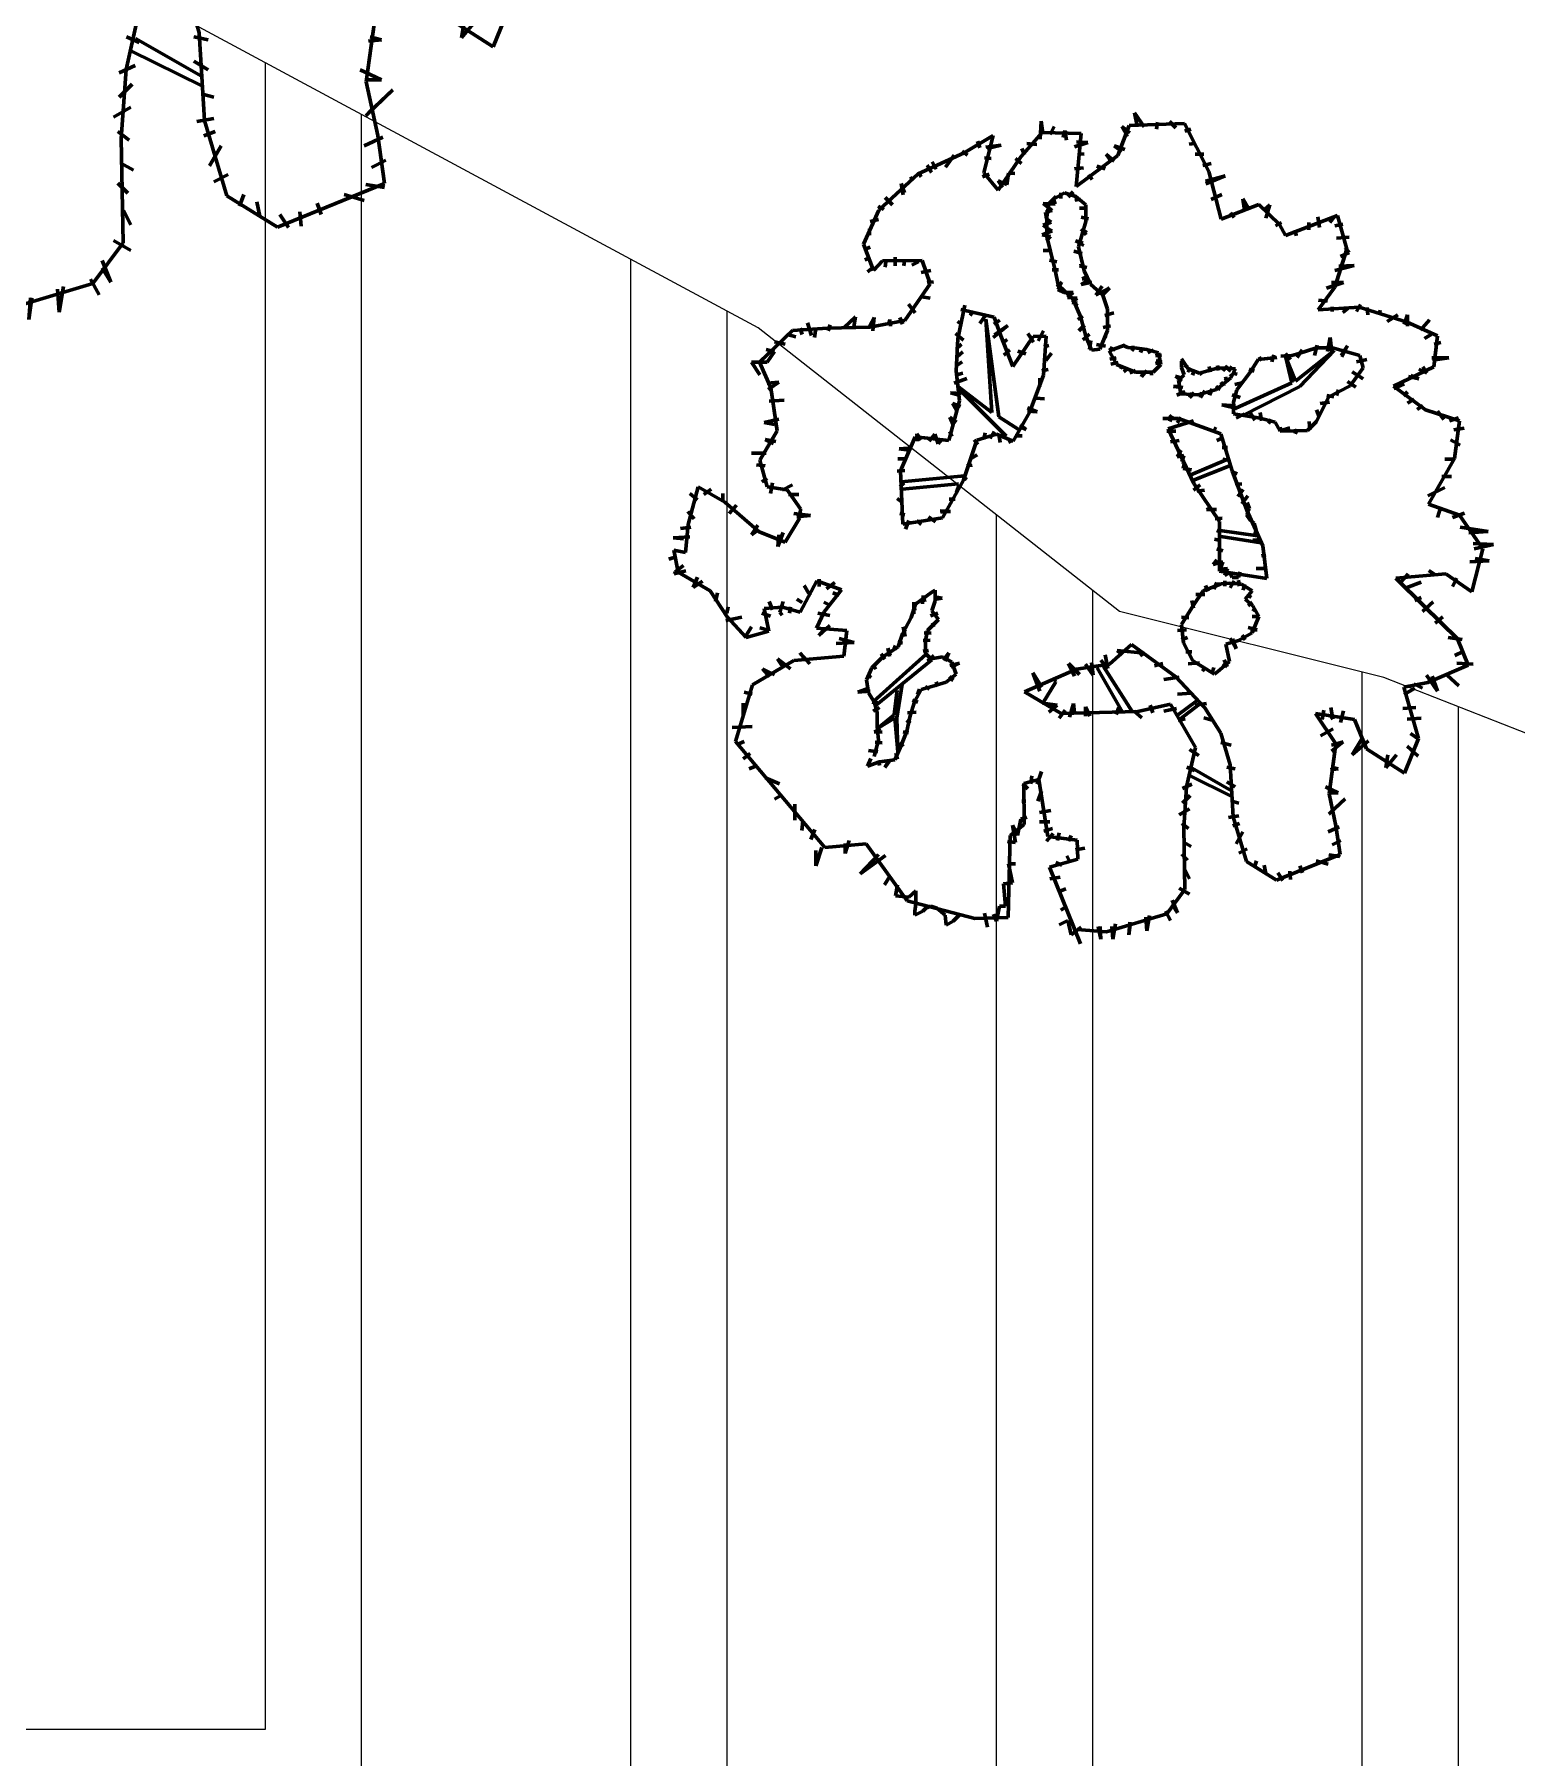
# Model space of a CAD drawing. Header units: metres. Extents: x 0 to 43.1, y 0 to 32.6.
# Drawn here: x 27.629 to 31.479, y 24.239 to 28.716 of the extents above; entities that cross this region are included whole.
import ezdxf

# ---------------------------------------------------------------- set-up
doc = ezdxf.new("R2010")
doc.units = ezdxf.units.M
for name, color, linetype, lineweight in [('equipment', 40, 'Continuous', 15), ('plants', 83, 'Continuous', 60), ('topography', 132, 'Continuous', 15)]:
    doc.layers.add(name, color=color, linetype=linetype, lineweight=lineweight)

# ---------------------------------------------------------------- blocks, each defined once
blk = doc.blocks.new('ARBRE11')
for p, q in [((0.2647, 1.798), (0.2224, 1.8591)), ((0.2224, 1.8591), (0.2341, 1.8027)), ((-0.1908, 1.744), (-0.1861, 1.8238)), ((-0.1861, 1.8238), (-0.1791, 1.7698)), ((-0.1462, 1.7651), (-0.1298, 1.8004)), ((0.1488, 1.6732), (0.199, 1.8046)), ((0.1919, 1.7557), (0.1661, 1.8004)), ((0.1661, 1.8004), (0.2013, 1.7722)), ((0.199, 1.8046), (0.441, 1.8123)), ((0.3234, 1.8191), (0.3187, 1.7886)), ((0.375, 1.8215), (0.4032, 1.7933)), ((0.441, 1.8123), (0.5481, 1.6024)), ((-0.5234, 1.6848), (-0.3958, 1.7599)), ((-0.3958, 1.7599), (-0.4372, 1.5972)), ((-0.2755, 1.6669), (-0.1824, 1.773)), ((-0.1824, 1.773), (-0.0115, 1.7687)), ((-0.0899, 1.751), (-0.0828, 1.7816)), ((-0.0828, 1.7816), (-0.0758, 1.7393)), ((-0.0115, 1.7687), (-0.0324, 1.5379)), ((0.4431, 1.7792), (0.4689, 1.7886)), ((-0.4656, 1.7355), (-0.454, 1.7065)), ((-0.4279, 1.7094), (-0.3613, 1.7181)), ((-0.3613, 1.7181), (-0.4221, 1.7036)), ((-0.2706, 1.704), (-0.2589, 1.6758)), ((-0.2495, 1.7252), (-0.2049, 1.7205)), ((0.0181, 1.7299), (-0.0406, 1.7111)), ((-0.0312, 1.7322), (0.0181, 1.7299)), ((0.1661, 1.6899), (0.1332, 1.7158)), ((0.1332, 1.7158), (0.1801, 1.6993)), ((0.4619, 1.7228), (0.4854, 1.7252)), ((-0.7248, 1.592), (-0.5234, 1.6848)), ((-0.5671, 1.6746), (-0.6048, 1.6224)), ((-0.5323, 1.692), (-0.5091, 1.6746)), ((-0.4337, 1.663), (-0.4048, 1.6601)), ((-0.374, 1.5208), (-0.2755, 1.6669)), ((-0.2988, 1.6594), (-0.273, 1.6383)), ((-0.0324, 1.5379), (0.1488, 1.6732)), ((-0.0241, 1.6805), (0.0017, 1.6782)), ((0.1214, 1.6453), (0.098, 1.6782)), ((0.098, 1.6782), (0.1332, 1.6477)), ((0.4877, 1.6782), (0.5253, 1.6782)), ((-0.6656, 1.5992), (-0.6859, 1.6311)), ((-0.6453, 1.6137), (-0.6627, 1.6456)), ((-0.0406, 1.6148), (-0.0006, 1.6195)), ((0.0581, 1.6265), (0.0933, 1.6148)), ((0.5206, 1.6289), (0.5581, 1.6383)), ((-0.8973, 1.434), (-0.7248, 1.592)), ((-0.7584, 1.5789), (-0.7497, 1.5615)), ((-0.712, 1.5789), (-0.7236, 1.5992)), ((-0.4424, 1.5789), (-0.4134, 1.5905)), ((-0.4372, 1.5972), (-0.374, 1.5208)), ((-0.3364, 1.5443), (-0.3293, 1.596)), ((-0.3293, 1.596), (-0.3012, 1.5936)), ((0.0205, 1.5889), (0.0369, 1.5678)), ((0.5323, 1.5607), (0.6192, 1.5842)), ((0.6192, 1.5842), (0.5347, 1.549)), ((0.5481, 1.6024), (0.601, 1.3949)), ((-0.7903, 1.5005), (-0.799, 1.5499)), ((-0.799, 1.5499), (-0.7845, 1.5093)), ((-0.3552, 1.5325), (-0.3739, 1.5631)), ((-0.3739, 1.5631), (-0.3364, 1.5443)), ((-0.8685, 1.4889), (-0.8367, 1.457)), ((-0.1205, 1.4935), (-0.1531, 1.4608)), ((-0.0838, 1.5098), (-0.1327, 1.4812)), ((-0.1327, 1.4812), (-0.1245, 1.46)), ((-0.0996, 1.5097), (-0.0996, 1.4848)), ((-0.0349, 1.4935), (-0.0838, 1.5098)), ((-0.0464, 1.5133), (-0.0677, 1.4919)), ((-0.0393, 1.4777), (-0.0144, 1.4813)), ((0.0099, 1.4568), (-0.0349, 1.4935)), ((0.5581, 1.4809), (0.6051, 1.502)), ((0.7037, 1.4339), (0.6967, 1.4832)), ((0.6967, 1.4832), (0.7201, 1.4433)), ((-0.9644, 1.2854), (-0.8973, 1.434)), ((-0.9004, 1.4512), (-0.8743, 1.4367)), ((-0.1245, 1.46), (-0.1777, 1.4635)), ((-0.1777, 1.4635), (-0.1387, 1.4315)), ((-0.1531, 1.4608), (-0.1612, 1.4038)), ((-0.018, 1.4422), (0.014, 1.4422)), ((0.0099, 1.3834), (0.0099, 1.4568)), ((0.601, 1.3949), (0.7657, 1.4589)), ((0.7657, 1.4589), (0.8575, 1.3714)), ((0.7929, 1.4386), (0.8141, 1.4574)), ((0.8141, 1.4574), (0.7976, 1.3986)), ((-0.9352, 1.3845), (-0.8975, 1.3932)), ((-0.1387, 1.4315), (-0.1671, 1.4244)), ((-0.1671, 1.4244), (-0.1635, 1.396)), ((-0.1635, 1.396), (-0.1422, 1.3818)), ((-0.1612, 1.4038), (-0.1612, 1.3182)), ((-0.0109, 1.4031), (0.0211, 1.396)), ((0.6427, 1.4221), (0.6591, 1.401)), ((0.8835, 1.3232), (1.1107, 1.4105)), ((1.0314, 1.3578), (1.0243, 1.4039)), ((1.0774, 1.3791), (1.0987, 1.4075)), ((1.1107, 1.4105), (1.1517, 1.2627)), ((-0.9381, 1.3526), (-0.9381, 1.3236)), ((-0.1422, 1.3818), (-0.1777, 1.3676)), ((-0.1777, 1.3676), (-0.1635, 1.357)), ((-0.1635, 1.357), (-0.1387, 1.3427)), ((-0.0227, 1.2733), (0.0099, 1.3834)), ((0.0104, 1.325), (-0.0109, 1.3498)), ((-0.0109, 1.3498), (0.014, 1.3356)), ((0.8399, 1.3657), (0.8657, 1.3798)), ((0.8575, 1.3714), (0.8835, 1.3232)), ((0.9291, 1.3211), (0.9268, 1.347)), ((0.9854, 1.3791), (0.9854, 1.3472)), ((1.0987, 1.3649), (1.1341, 1.372)), ((-0.1387, 1.3427), (-0.1813, 1.325)), ((-0.1813, 1.325), (-0.1458, 1.3179)), ((-0.1458, 1.3179), (-0.1635, 1.3001)), ((-0.1612, 1.3182), (-0.1449, 1.253)), ((-0.0002, 1.2788), (-0.0357, 1.3001)), ((-0.0357, 1.3001), (-0.0038, 1.2895)), ((1.1058, 1.3118), (1.1624, 1.3153)), ((-0.9207, 1.1689), (-0.9644, 1.2854)), ((-0.9584, 1.2627), (-0.9352, 1.2714)), ((-0.1777, 1.2575), (-0.1529, 1.2575)), ((-0.0073, 1.2433), (-0.0428, 1.2539)), ((-0.0428, 1.2539), (-0.018, 1.2468)), ((0.0017, 1.1674), (-0.0227, 1.2733)), ((1.1517, 1.2627), (1.099, 1.0971)), ((1.1447, 1.2693), (1.1624, 1.248)), ((-0.9584, 1.2163), (-0.9352, 1.225)), ((-0.8812, 1.212), (-0.9207, 1.1689)), ((-0.7075, 1.2134), (-0.8812, 1.212)), ((-0.8251, 1.1901), (-0.8251, 1.2279)), ((-0.7874, 1.1901), (-0.7845, 1.2163)), ((-0.6725, 1.1112), (-0.7075, 1.2134)), ((-0.1493, 1.2149), (-0.1174, 1.2078)), ((-0.1449, 1.253), (-0.1245, 1.1715)), ((1.1624, 1.248), (1.1235, 1.2303)), ((-0.9468, 1.164), (-0.9207, 1.1843)), ((-0.8685, 1.1843), (-0.8656, 1.2076)), ((-0.7526, 1.193), (-0.7236, 1.2076)), ((-0.712, 1.1611), (-0.6685, 1.1698)), ((-0.1387, 1.1722), (-0.1103, 1.1722)), ((-0.1245, 1.1715), (-0.1123, 1.1062)), ((-0.018, 1.19), (0.0033, 1.1935)), ((0.014, 1.1829), (-0.018, 1.19)), ((0.0302, 1.1103), (0.0017, 1.1674)), ((1.1837, 1.1913), (1.0987, 1.1701)), ((1.1164, 1.1878), (1.1837, 1.1913)), ((-0.6859, 1.1176), (-0.6569, 1.1205)), ((-0.0109, 1.1083), (0.0246, 1.1296)), ((-0.0073, 1.1332), (0.0175, 1.1438)), ((0.0246, 1.1296), (-0.0073, 1.1332)), ((-0.7823, 0.9508), (-0.6725, 1.1112)), ((-0.1174, 1.0976), (-0.0961, 1.1189)), ((-0.0961, 1.1189), (-0.1138, 1.087)), ((-0.1138, 1.087), (-0.0854, 1.0728)), ((-0.1123, 1.1062), (-0.0472, 1.0451)), ((0.0353, 1.1189), (-0.0109, 1.1083)), ((0.0832, 1.0614), (0.0302, 1.1103)), ((0.053, 1.0621), (0.0814, 1.1012)), ((0.1134, 1.0941), (0.053, 1.0621)), ((0.0779, 1.0586), (0.1134, 1.0941)), ((1.099, 1.0971), (1.0257, 0.9968)), ((1.1376, 1.1169), (1.0633, 1.0921)), ((1.0845, 1.1169), (1.1376, 1.1169)), ((-0.7091, 1.0538), (-0.6714, 1.048)), ((-0.0854, 1.0728), (-0.0464, 1.0728)), ((-0.0464, 1.0728), (-0.0712, 1.0515)), ((-0.0712, 1.0515), (-0.0286, 1.0479)), ((-0.0286, 1.0479), (-0.0499, 1.0301)), ((-0.0499, 1.0301), (-0.0286, 1.0266)), ((-0.0472, 1.0451), (-0.0146, 0.9677)), ((0.1036, 1.0003), (0.0832, 1.0614)), ((1.0279, 1.039), (1.0668, 1.0354)), ((-0.7671, 1.0219), (-0.7381, 0.9842)), ((-0.5208, 1.0184), (-0.5509, 0.8701)), ((-0.3922, 0.9654), (-0.5377, 0.9983)), ((-0.4859, 0.99), (-0.4975, 0.9726)), ((-0.0286, 1.0266), (-0.0393, 1.0159)), ((0.1036, 0.9065), (0.1036, 1.0003)), ((1.0257, 0.9968), (1.2051, 1.0097)), ((1.0881, 1.0106), (1.0881, 0.9894)), ((1.1553, 1.0035), (1.1341, 0.9858)), ((1.1943, 0.9894), (1.212, 1.0212)), ((1.2051, 1.0097), (1.4163, 0.9431)), ((1.2439, 0.9752), (1.2403, 1.0071)), ((1.2934, 0.9752), (1.297, 0.9964)), ((-1.1908, 0.8846), (-1.2093, 0.9402)), ((-0.999, 0.9668), (-1.0483, 0.9204)), ((-1.0077, 0.9146), (-0.999, 0.9668)), ((-0.9178, 0.9639), (-0.9381, 0.9262)), ((-0.9358, 0.9211), (-0.7823, 0.9508)), ((-0.9236, 0.9058), (-0.9178, 0.9639)), ((-0.8482, 0.9552), (-0.854, 0.932)), ((-0.8453, 0.9262), (-0.8482, 0.9552)), ((-0.8048, 0.9639), (-0.7932, 0.9349)), ((-0.5526, 0.9465), (-0.5352, 0.9349)), ((-0.4279, 0.9755), (-0.454, 0.9378)), ((-0.4017, 0.5485), (-0.4287, 0.9572)), ((-0.4287, 0.9572), (-0.3709, 0.5292)), ((-0.3932, 0.9349), (-0.3671, 0.9523)), ((-0.3631, 0.883), (-0.3922, 0.9654)), ((-0.0038, 0.9697), (-0.0251, 0.9555)), ((-0.0146, 0.9677), (0.0099, 0.8821)), ((0.0921, 0.9733), (0.1311, 0.984)), ((1.3288, 0.9468), (1.3749, 0.9752)), ((1.4032, 0.9327), (1.4173, 0.9752)), ((1.4163, 0.9431), (1.5478, 0.8843)), ((1.4173, 0.9752), (1.4173, 0.9256)), ((1.474, 0.9079), (1.5129, 0.9539)), ((-1.4187, 0.769), (-1.2746, 0.9069)), ((-1.2746, 0.9069), (-1.1209, 0.9167)), ((-1.2417, 0.917), (-1.2325, 0.8892)), ((-1.1729, 0.9175), (-1.1787, 0.8768)), ((-1.1209, 0.9167), (-0.9358, 0.9211)), ((-1.1178, 0.9058), (-1.1091, 0.932)), ((-0.3323, 0.9291), (-0.3961, 0.8768)), ((-0.3903, 0.8884), (-0.3323, 0.9291)), ((-0.1758, 0.9058), (-0.199, 0.8623)), ((0.0033, 0.9307), (-0.0215, 0.9058)), ((0.071, 0.825), (0.1036, 0.9065)), ((0.085, 0.92), (0.1169, 0.9271)), ((-1.3529, 0.8568), (-1.3066, 0.8475)), ((-1.2973, 0.8892), (-1.2603, 0.8799)), ((-0.5613, 0.8942), (-0.5265, 0.8652)), ((-0.5509, 0.8701), (-0.5583, 0.7305)), ((-0.3107, 0.7496), (-0.3631, 0.883)), ((-0.3497, 0.8565), (-0.3352, 0.8681)), ((-0.2207, 0.8813), (-0.3107, 0.7496)), ((-0.2192, 0.8565), (-0.2453, 0.8942)), ((-0.1637, 0.8818), (-0.2207, 0.8813)), ((-0.1766, 0.7108), (-0.1637, 0.8818)), ((0.0246, 0.8916), (-0.0038, 0.8667)), ((0.0099, 0.8821), (0.0343, 0.8209)), ((0.0317, 0.8632), (0.0246, 0.8241)), ((0.0885, 0.8845), (0.1027, 0.8809)), ((1.0673, 0.8157), (1.0793, 0.8759)), ((1.0793, 0.8759), (1.0853, 0.8127)), ((1.4917, 0.8724), (1.52, 0.8901)), ((1.5478, 0.8843), (1.5318, 0.7475)), ((1.5342, 0.8476), (1.5625, 0.8547)), ((-1.39, 0.8243), (-1.3529, 0.8151)), ((-1.3529, 0.8151), (-1.3853, 0.7687)), ((-0.5584, 0.8246), (-0.5352, 0.8478)), ((-0.5526, 0.7927), (-0.5294, 0.813)), ((-0.3497, 0.7985), (-0.3236, 0.8217)), ((-0.2888, 0.8159), (-0.254, 0.8043)), ((-0.1742, 0.8351), (-0.1533, 0.841)), ((-0.1653, 0.7753), (-0.1414, 0.8082)), ((0.0343, 0.8209), (0.071, 0.825)), ((0.0566, 0.8454), (0.0956, 0.8383)), ((0.1801, 0.8433), (0.112, 0.8177)), ((0.112, 0.8177), (0.1439, 0.758)), ((0.1226, 0.8155), (0.1141, 0.8305)), ((0.1141, 0.8305), (0.1375, 0.8219)), ((0.1929, 0.8326), (0.1695, 0.8433)), ((0.2206, 0.8305), (0.1929, 0.8326)), ((0.21, 0.8326), (0.2228, 0.8347)), ((0.2228, 0.8347), (0.21, 0.8177)), ((0.276, 0.8241), (0.2206, 0.8305)), ((0.2568, 0.8305), (0.2483, 0.8113)), ((0.3272, 0.8091), (0.276, 0.8241)), ((0.3059, 0.8219), (0.2803, 0.8091)), ((0.3378, 0.758), (0.3272, 0.8091)), ((0.8838, 0.8067), (0.9048, 0.7796)), ((0.9409, 0.8067), (0.9108, 0.7976)), ((0.9271, 0.6856), (1.0962, 0.819)), ((0.956, 0.8217), (0.9349, 0.7886)), ((1.0191, 0.8307), (0.9409, 0.8067)), ((1.0962, 0.819), (0.9462, 0.6618)), ((1.0101, 0.7976), (1.0221, 0.8428)), ((1.0883, 0.8307), (1.0191, 0.8307)), ((1.2086, 0.7976), (1.0883, 0.8307)), ((1.1274, 0.7976), (1.1545, 0.8398)), ((1.1545, 0.8398), (1.1304, 0.7916)), ((-1.3853, 0.7687), (-1.4548, 0.7687)), ((-1.4548, 0.7687), (-1.4178, 0.7131)), ((-1.3694, 0.6555), (-1.4187, 0.769)), ((-0.5584, 0.7521), (-0.5323, 0.7695)), ((0.1418, 0.7878), (0.1141, 0.7814)), ((0.1141, 0.7814), (0.1311, 0.7857)), ((0.1503, 0.7665), (0.1184, 0.7601)), ((0.3144, 0.7964), (0.3399, 0.8006)), ((0.3421, 0.7686), (0.3144, 0.7622)), ((0.3165, 0.775), (0.3421, 0.7686)), ((0.4273, 0.7836), (0.4571, 0.7388)), ((0.4273, 0.7452), (0.4273, 0.7729)), ((0.7634, 0.7796), (0.7304, 0.7254)), ((0.8447, 0.7886), (0.7634, 0.7796)), ((0.7695, 0.7916), (0.7785, 0.7735)), ((0.8326, 0.8006), (0.8236, 0.7705)), ((0.9108, 0.7976), (0.8627, 0.7946)), ((0.9105, 0.6785), (0.8843, 0.7881)), ((0.8843, 0.7881), (0.9271, 0.6856)), ((1.1936, 0.7705), (1.2387, 0.7796)), ((1.2237, 0.7434), (1.2086, 0.7976)), ((1.5236, 0.7874), (1.5979, 0.7874)), ((1.5979, 0.7874), (1.5271, 0.7768)), ((-0.5613, 0.7115), (-0.5294, 0.7202)), ((-0.5583, 0.7305), (-0.543, 0.5996)), ((-0.1832, 0.7304), (-0.1563, 0.7364)), ((0.1439, 0.758), (0.227, 0.7239)), ((0.1695, 0.7559), (0.161, 0.7388)), ((0.1908, 0.7388), (0.1759, 0.726)), ((0.227, 0.7324), (0.2014, 0.7217)), ((0.227, 0.7239), (0.3037, 0.7239)), ((0.276, 0.7324), (0.2526, 0.7047)), ((0.2526, 0.7047), (0.2632, 0.726)), ((0.2973, 0.7324), (0.2973, 0.7111)), ((0.3037, 0.7239), (0.3378, 0.758)), ((0.4401, 0.7132), (0.4273, 0.7452)), ((0.4422, 0.7452), (0.4529, 0.758)), ((0.455, 0.7239), (0.4657, 0.7452)), ((0.4571, 0.7388), (0.5061, 0.7196)), ((0.4827, 0.7324), (0.4763, 0.7111)), ((0.5061, 0.7196), (0.5892, 0.7431)), ((0.5061, 0.726), (0.5168, 0.7132)), ((0.553, 0.7239), (0.5487, 0.7495)), ((0.5487, 0.7495), (0.553, 0.7281)), ((0.5892, 0.7324), (0.585, 0.7537)), ((0.5892, 0.7431), (0.6638, 0.7388)), ((0.6084, 0.7303), (0.6297, 0.7516)), ((0.634, 0.7281), (0.6489, 0.7495)), ((0.6638, 0.7388), (0.6446, 0.7004)), ((0.6489, 0.7196), (0.6723, 0.7153)), ((0.7304, 0.7254), (0.6702, 0.6471)), ((0.7243, 0.7374), (0.7454, 0.7284)), ((1.1665, 0.6652), (1.2237, 0.7434)), ((1.1755, 0.7254), (1.2237, 0.6953)), ((1.5318, 0.7475), (1.356, 0.6635)), ((1.5023, 0.7201), (1.4669, 0.7378)), ((1.4846, 0.7484), (1.5023, 0.7201)), ((-1.3853, 0.676), (-1.3344, 0.6806)), ((-1.3344, 0.6806), (-1.3807, 0.6482)), ((-0.5671, 0.6767), (-0.512, 0.697)), ((-0.2379, 0.548), (-0.1766, 0.7108)), ((-0.1922, 0.6617), (-0.1922, 0.6976)), ((0.4294, 0.6855), (0.4017, 0.7068)), ((0.4017, 0.7068), (0.4316, 0.6983)), ((0.4145, 0.6898), (0.4401, 0.7132)), ((0.4252, 0.6301), (0.4145, 0.6898)), ((0.6446, 0.7004), (0.5807, 0.6493)), ((0.6127, 0.6642), (0.5999, 0.6812)), ((0.6084, 0.6791), (0.6127, 0.6642)), ((0.6276, 0.6812), (0.6191, 0.6962)), ((0.6212, 0.7047), (0.6276, 0.6812)), ((0.6404, 0.7153), (0.6489, 0.7068)), ((0.6612, 0.6712), (0.6913, 0.6772)), ((0.6652, 0.5665), (0.9105, 0.6785)), ((1.1545, 0.6832), (1.1906, 0.6591)), ((1.3572, 0.6528), (1.4032, 0.674)), ((1.4669, 0.6953), (1.4209, 0.7059)), ((1.4315, 0.7094), (1.4669, 0.6953)), ((-1.3422, 0.4678), (-1.3694, 0.6555)), ((-0.5357, 0.6318), (-0.5835, 0.6348)), ((-0.5835, 0.6348), (-0.5417, 0.6228)), ((-0.5482, 0.6603), (-0.4017, 0.5485)), ((-0.5443, 0.6487), (-0.3401, 0.4444)), ((0.4337, 0.6578), (0.3932, 0.6621)), ((0.3932, 0.6621), (0.4209, 0.6621)), ((0.4443, 0.6386), (0.4081, 0.6237)), ((0.4081, 0.6237), (0.438, 0.6386)), ((0.4997, 0.6258), (0.4252, 0.6301)), ((0.4827, 0.6343), (0.4635, 0.613)), ((0.4635, 0.613), (0.4742, 0.6343)), ((0.5807, 0.6493), (0.4997, 0.6258)), ((0.5296, 0.6429), (0.5104, 0.613)), ((0.5104, 0.613), (0.5168, 0.6365)), ((0.5615, 0.6514), (0.5509, 0.6237)), ((0.5509, 0.6237), (0.553, 0.645)), ((0.5978, 0.6493), (0.5764, 0.6599)), ((0.5807, 0.6621), (0.5978, 0.6493)), ((0.6702, 0.6471), (0.6552, 0.5929)), ((0.9462, 0.6618), (0.6962, 0.5355)), ((1.0733, 0.617), (1.1665, 0.6652)), ((1.1154, 0.6471), (1.1064, 0.623)), ((1.356, 0.6635), (1.4964, 0.5592)), ((1.3996, 0.6209), (1.4173, 0.6386)), ((-1.3761, 0.5972), (-1.3112, 0.6018)), ((-0.543, 0.5996), (-0.59, 0.4255)), ((-0.5387, 0.575), (-0.5745, 0.587)), ((-0.5745, 0.587), (-0.5566, 0.5571)), ((-0.2101, 0.6109), (-0.1713, 0.6079)), ((0.6491, 0.626), (0.6852, 0.614)), ((0.6552, 0.5929), (0.6552, 0.5417)), ((1.0342, 0.5869), (1.0763, 0.5929)), ((1.0462, 0.5658), (1.0733, 0.617)), ((1.0643, 0.623), (1.0943, 0.617)), ((1.4173, 0.589), (1.4457, 0.6067)), ((-0.3081, 0.4221), (-0.2379, 0.548)), ((-0.2041, 0.5511), (-0.2459, 0.569)), ((-0.2459, 0.5541), (-0.2041, 0.5511)), ((0.6702, 0.5658), (0.604, 0.5809)), ((0.604, 0.5809), (0.6642, 0.5779)), ((0.6552, 0.5417), (0.7725, 0.5237)), ((0.7033, 0.5417), (0.6672, 0.5237)), ((0.7304, 0.5447), (0.7484, 0.5146)), ((0.7725, 0.5478), (0.7785, 0.5116)), ((1.0191, 0.5086), (1.0462, 0.5658)), ((1.0191, 0.5598), (1.0312, 0.5297)), ((1.4598, 0.5606), (1.4846, 0.5783)), ((1.4964, 0.5592), (1.6448, 0.512)), ((1.5484, 0.5535), (1.5767, 0.5181)), ((-1.3344, 0.5184), (-1.3992, 0.5045)), ((-1.3992, 0.5045), (-1.3529, 0.4952)), ((-0.5566, 0.5063), (-0.5865, 0.5272)), ((-0.5865, 0.5272), (-0.5715, 0.4943)), ((-0.3709, 0.5292), (-0.2862, 0.4752)), ((-0.2519, 0.4734), (-0.2788, 0.4943)), ((0.4145, 0.522), (0.3461, 0.5214)), ((0.4801, 0.5111), (0.3693, 0.476)), ((0.3776, 0.5261), (0.3862, 0.5347)), ((0.3862, 0.5347), (0.3776, 0.509)), ((0.4262, 0.5261), (0.409, 0.5033)), ((0.6001, 0.4551), (0.4145, 0.522)), ((0.7725, 0.5237), (0.8386, 0.5056)), ((0.8206, 0.5177), (0.8086, 0.4996)), ((0.8386, 0.5056), (0.8597, 0.4665)), ((0.98, 0.4695), (1.0191, 0.5086)), ((0.986, 0.5086), (0.989, 0.4725)), ((1.6015, 0.511), (1.6404, 0.5252)), ((1.6448, 0.512), (1.6234, 0.3467)), ((-1.418, 0.339), (-1.3422, 0.4678)), ((-0.7119, 0.4285), (-0.7299, 0.4554)), ((-0.7299, 0.4554), (-0.7269, 0.4226)), ((-0.6522, 0.4525), (-0.6761, 0.4226)), ((-0.6373, 0.4106), (-0.6522, 0.4525)), ((-0.5865, 0.4644), (-0.5775, 0.4435)), ((-0.4676, 0.4265), (-0.3824, 0.4528)), ((-0.4311, 0.4584), (-0.4371, 0.4315)), ((-0.3923, 0.4644), (-0.4102, 0.4345)), ((-0.3824, 0.4528), (-0.3081, 0.4221)), ((-0.3714, 0.4525), (-0.3654, 0.4166)), ((-0.2788, 0.4853), (-0.2519, 0.4734)), ((0.3633, 0.4661), (0.4033, 0.4661)), ((0.3693, 0.476), (0.4823, 0.2377)), ((0.5662, 0.4604), (0.5776, 0.4833)), ((0.6499, 0.2932), (0.6001, 0.4551)), ((0.8627, 0.4695), (0.8597, 0.4845)), ((0.8597, 0.4665), (0.98, 0.4695)), ((0.9018, 0.4815), (0.8627, 0.4695)), ((0.9349, 0.4755), (0.9259, 0.4544)), ((1.6192, 0.4721), (1.6652, 0.4791)), ((-1.3483, 0.421), (-1.3946, 0.4303)), ((-1.3946, 0.4303), (-1.3576, 0.4118)), ((-0.7382, 0.4414), (-0.8025, 0.2928)), ((-0.59, 0.4255), (-0.7382, 0.4414)), ((-0.6223, 0.4285), (-0.6373, 0.4106)), ((-0.526, 0.2523), (-0.4676, 0.4265)), ((-0.4789, 0.4285), (-0.464, 0.4076)), ((-0.3296, 0.4315), (-0.3206, 0.4136)), ((-0.2997, 0.4465), (-0.2698, 0.4465)), ((0.3805, 0.4204), (0.4176, 0.4261)), ((0.5833, 0.4261), (0.6091, 0.4375)), ((1.6048, 0.4282), (1.6472, 0.4045)), ((-1.39, 0.3701), (-1.4548, 0.3701)), ((-0.7508, 0.3927), (-0.8075, 0.3897)), ((-0.8075, 0.3897), (-0.7657, 0.3837)), ((-0.4909, 0.3478), (-0.467, 0.3628)), ((0.4262, 0.3832), (0.409, 0.3546)), ((0.409, 0.3546), (0.4376, 0.3603)), ((0.4376, 0.3603), (0.429, 0.3317)), ((0.6062, 0.3946), (0.6291, 0.3946)), ((-1.4317, 0.3191), (-1.3946, 0.3144)), ((-1.3858, 0.2225), (-1.418, 0.339)), ((-0.7806, 0.3448), (-0.8135, 0.3448)), ((-0.5118, 0.315), (-0.4879, 0.3179)), ((0.429, 0.3317), (0.4405, 0.3289)), ((0.4405, 0.3289), (0.4348, 0.3031)), ((0.469, 0.2748), (0.6231, 0.3403)), ((0.6091, 0.3432), (0.6376, 0.3374)), ((1.6234, 0.3467), (1.5083, 0.1464)), ((1.5812, 0.3432), (1.6237, 0.3432)), ((-0.7836, 0.294), (-0.8165, 0.291)), ((-0.8025, 0.2928), (-0.7921, 0.0593)), ((-0.7986, 0.2439), (-0.5212, 0.2709)), ((-0.5327, 0.2701), (-0.5118, 0.2552)), ((0.4348, 0.3031), (0.4719, 0.2974)), ((0.4806, 0.2516), (0.6347, 0.3133)), ((0.6491, 0.2888), (0.6719, 0.2803)), ((0.7139, 0.12), (0.6499, 0.2932)), ((-1.4085, 0.2449), (-1.3853, 0.2588)), ((-1.3715, 0.1939), (-1.3622, 0.2403)), ((-1.3205, 0.2078), (-1.2742, 0.231)), ((-0.8045, 0.2223), (-0.7866, 0.2402)), ((-0.7947, 0.2131), (-0.5482, 0.2362)), ((-0.6186, 0.0864), (-0.526, 0.2523)), ((-0.5446, 0.2313), (-0.5566, 0.1984)), ((0.5091, 0.2317), (0.4805, 0.2088)), ((0.4823, 0.2377), (0.5947, 0.0706)), ((0.6634, 0.2374), (0.6919, 0.2345)), ((1.567, 0.2676), (1.6095, 0.2676)), ((-1.7319, 0.0574), (-1.6876, 0.2229)), ((-1.7235, 0.1939), (-1.6911, 0.1661)), ((-1.6876, 0.2229), (-1.5703, 0.1555)), ((-1.6309, 0.2125), (-1.6633, 0.1893)), ((-1.5799, 0.1939), (-1.5799, 0.1568)), ((-1.2974, 0.209), (-1.3858, 0.2225)), ((-1.2398, 0.1269), (-1.2974, 0.209)), ((-1.2927, 0.1893), (-1.2464, 0.1893)), ((0.4948, 0.2031), (0.5291, 0.2088)), ((0.6748, 0.1802), (0.6976, 0.2116)), ((0.6919, 0.1487), (0.7176, 0.183)), ((1.5057, 0.1826), (1.5812, 0.2204)), ((-1.5703, 0.1555), (-1.4212, 0.0257)), ((-1.5197, 0.1429), (-1.5521, 0.1058)), ((-0.8165, 0.1715), (-0.7926, 0.1535)), ((-0.5895, 0.1685), (-0.5626, 0.1685)), ((0.5576, 0.1344), (0.5376, 0.123)), ((0.7148, 0.1545), (0.7262, 0.1259)), ((1.5083, 0.1464), (1.6453, 0.0991)), ((1.5623, 0.1354), (1.5482, 0.0882)), ((-1.7328, 0.1151), (-1.705, 0.0827)), ((-1.2695, 0.1058), (-1.1954, 0.0966)), ((-1.1954, 0.0966), (-1.2556, 0.0919)), ((-1.2423, 0.087), (-1.2398, 0.1269)), ((-0.8045, 0.1057), (-0.7836, 0.0997)), ((-0.6791, 0.0908), (-0.6492, 0.0698)), ((-0.6283, 0.1177), (-0.5835, 0.1147)), ((-0.5835, 0.1147), (-0.6253, 0.1117)), ((0.5376, 0.123), (0.5805, 0.123)), ((0.7262, 0.1259), (0.7119, 0.1001)), ((0.7119, 0.1001), (0.7291, 0.0773)), ((0.7835, -0.0361), (0.7139, 0.12)), ((1.6142, 0.0882), (1.6661, 0.1071)), ((1.6453, 0.0991), (1.7462, -0.0482)), ((-1.7652, 0.041), (-1.7189, 0.0456)), ((-1.7423, -0.0652), (-1.7319, 0.0574)), ((-1.4548, 0.0131), (-1.427, 0.0549)), ((-1.3069, -0.0189), (-1.2423, 0.087)), ((-0.7921, 0.0593), (-0.6186, 0.0864)), ((-0.7657, 0.0758), (-0.7806, 0.037)), ((-0.7299, 0.0758), (-0.7119, 0.0579)), ((0.5748, 0.083), (0.6062, 0.0858)), ((0.5947, 0.0706), (0.5936, -0.1458)), ((0.7291, 0.0773), (0.7462, 0.063)), ((0.7462, 0.063), (0.7548, 0.0344)), ((1.6472, 0.0457), (1.7699, 0.0268)), ((-1.7235, 0.0039), (-1.7976, -0.0008)), ((-1.4224, 0.0363), (-1.4548, 0.0131)), ((-1.4212, 0.0257), (-1.3069, -0.0189)), ((-1.3159, 0.0224), (-1.339, -0.0378)), ((-1.339, -0.0378), (-1.3344, 0.0131)), ((0.5833, 0.0315), (0.5976, 0.0258)), ((0.5962, 0.0319), (0.7618, 0.0087)), ((0.6, 0.0049), (0.7773, -0.0221)), ((0.7548, 0.0344), (0.7462, 0.0058)), ((1.7699, 0.0268), (1.685, 0.0221)), ((-1.7976, -0.0008), (-1.7513, -0.0054)), ((0.5719, -0.0057), (0.6005, -0.0142)), ((0.7405, -0.0114), (0.7748, -0.0085)), ((0.8018, -0.1783), (0.7835, -0.0361)), ((1.7039, -0.0252), (1.7935, -0.0299)), ((1.7935, -0.0299), (1.7086, -0.0488)), ((-1.7837, -0.0842), (-1.8162, -0.0935)), ((-1.7757, -0.1509), (-1.7936, -0.0542)), ((-1.7936, -0.0542), (-1.7423, -0.0652)), ((0.5833, -0.0485), (0.6091, -0.0571)), ((0.7777, -0.08), (0.7977, -0.0743)), ((1.7462, -0.0482), (1.6993, -0.2365)), ((-1.7513, -0.1213), (-1.7884, -0.1491)), ((0.5833, -0.0972), (0.5662, -0.1172)), ((0.5662, -0.1172), (0.6091, -0.1057)), ((0.6091, -0.1057), (0.5976, -0.1372)), ((1.7747, -0.1007), (1.6897, -0.1054)), ((1.7133, -0.0913), (1.7747, -0.1007)), ((-1.793, -0.1584), (-1.742, -0.1445)), ((-1.7884, -0.1491), (-1.793, -0.1584)), ((-1.6355, -0.2323), (-1.7757, -0.1509)), ((-1.6911, -0.1723), (-1.7096, -0.2186)), ((0.5936, -0.1458), (0.8018, -0.1783)), ((0.5976, -0.1372), (0.6291, -0.1343)), ((0.6291, -0.1343), (0.6176, -0.1658)), ((0.6176, -0.1658), (0.6405, -0.1515)), ((0.6405, -0.1515), (0.6491, -0.1744)), ((0.6491, -0.1744), (0.6776, -0.1744)), ((0.6776, -0.1744), (0.6834, -0.1486)), ((0.7548, -0.1343), (0.8034, -0.1343)), ((1.5848, -0.1577), (1.3656, -0.1766)), ((1.3656, -0.1766), (1.4891, -0.298)), ((1.4207, -0.1574), (1.3877, -0.1951)), ((1.5104, -0.1432), (1.5387, -0.1621)), ((1.6993, -0.2365), (1.5848, -0.1577)), ((1.6331, -0.1763), (1.6142, -0.214)), ((-1.7096, -0.2186), (-1.6679, -0.1908)), ((-1.1688, -0.1886), (-1.2418, -0.3259)), ((-1.2232, -0.2094), (-1.2047, -0.2418)), ((-1.0603, -0.2276), (-1.1688, -0.1886)), ((-1.1584, -0.1815), (-1.1584, -0.214)), ((-1.1259, -0.2233), (-1.0889, -0.1954)), ((0.5986, -0.2026), (0.5229, -0.2322)), ((0.5328, -0.2092), (0.5427, -0.2355)), ((0.5822, -0.196), (0.569, -0.2256)), ((0.6381, -0.1993), (0.5822, -0.2026)), ((0.6183, -0.1894), (0.6183, -0.2125)), ((0.6907, -0.2026), (0.6381, -0.1993)), ((0.6578, -0.1894), (0.6414, -0.2191)), ((0.6809, -0.2125), (0.6776, -0.1861)), ((0.7368, -0.2322), (0.6907, -0.2026)), ((0.6973, -0.2289), (0.7039, -0.2026)), ((1.4113, -0.2188), (1.4774, -0.1951)), ((-1.5606, -0.3456), (-1.6355, -0.2323)), ((-1.6031, -0.2418), (-1.6123, -0.2789)), ((-1.2047, -0.2418), (-1.1954, -0.2511)), ((-1.1364, -0.3251), (-1.0603, -0.2276)), ((-1.0981, -0.2418), (-1.0703, -0.2511)), ((-0.7359, -0.2912), (-0.6641, -0.2385)), ((-0.7051, -0.2893), (-0.7028, -0.2524)), ((-0.7028, -0.2524), (-0.6959, -0.28)), ((-0.6641, -0.2385), (-0.6497, -0.2289)), ((-0.6199, -0.2639), (-0.6544, -0.2708)), ((-0.6521, -0.2593), (-0.6199, -0.2639)), ((-0.6497, -0.2289), (-0.6497, -0.2768)), ((0.5229, -0.2322), (0.4802, -0.2948)), ((0.49, -0.2487), (0.5295, -0.2487)), ((0.7072, -0.2684), (0.7368, -0.2322)), ((0.7401, -0.2981), (0.7072, -0.2684)), ((0.717, -0.2487), (0.7335, -0.2619)), ((1.4774, -0.2613), (1.4491, -0.2754)), ((-1.5567, -0.3021), (-1.5614, -0.3299)), ((-1.3188, -0.3038), (-1.3985, -0.3101)), ((-1.3985, -0.3101), (-1.3778, -0.4096)), ((-1.3761, -0.2789), (-1.3622, -0.316)), ((-1.3159, -0.2789), (-1.3298, -0.3252)), ((-1.2418, -0.3259), (-1.3188, -0.3038)), ((-1.2834, -0.3021), (-1.2881, -0.3299)), ((-1.2556, -0.2696), (-1.2325, -0.2835)), ((-1.137, -0.2822), (-1.1105, -0.2955)), ((-0.7551, -0.3487), (-0.7359, -0.2912)), ((-0.7442, -0.2823), (-0.7396, -0.3192)), ((-0.7442, -0.333), (-0.7442, -0.2823)), ((-0.6497, -0.2768), (-0.6641, -0.3199)), ((0.4802, -0.2948), (0.4275, -0.3804)), ((0.4736, -0.275), (0.4802, -0.308)), ((0.7203, -0.2981), (0.7368, -0.2816)), ((0.7664, -0.3442), (0.7401, -0.2981)), ((0.7401, -0.3211), (0.7499, -0.308)), ((1.5293, -0.2801), (1.4821, -0.3226)), ((1.4891, -0.298), (1.6355, -0.4421)), ((-1.4965, -0.3484), (-1.566, -0.3623)), ((-1.4772, -0.4361), (-1.5606, -0.3456)), ((-1.4085, -0.3299), (-1.3715, -0.3438)), ((-1.3298, -0.3252), (-1.3205, -0.3391)), ((-1.17, -0.3965), (-1.1364, -0.3251)), ((-1.1635, -0.3308), (-1.1105, -0.3397)), ((-0.7934, -0.4206), (-0.7551, -0.3487)), ((-0.6705, -0.3422), (-0.6383, -0.3307)), ((-0.6641, -0.3199), (-0.6353, -0.3583)), ((0.4275, -0.3475), (0.4604, -0.3508)), ((0.7368, -0.4166), (0.7664, -0.3442)), ((0.7368, -0.3442), (0.7631, -0.3442)), ((1.5717, -0.3462), (1.5387, -0.3746)), ((-1.4548, -0.3901), (-1.4826, -0.4365)), ((-1.4178, -0.3948), (-1.3807, -0.404)), ((-1.0361, -0.4068), (-1.17, -0.3965)), ((-1.1591, -0.428), (-1.1105, -0.3838)), ((-1.1326, -0.3971), (-1.1591, -0.428)), ((-0.7902, -0.3906), (-0.781, -0.4114)), ((-0.781, -0.4321), (-0.7902, -0.3906)), ((-0.6353, -0.3583), (-0.6832, -0.4062)), ((-0.6636, -0.3722), (-0.6544, -0.3906)), ((0.4275, -0.3804), (0.4374, -0.4594)), ((0.7598, -0.4034), (0.7203, -0.3936)), ((-1.3778, -0.4096), (-1.4772, -0.4361)), ((-1.0708, -0.4413), (-1.0045, -0.459)), ((-1.0494, -0.518), (-1.0361, -0.4068)), ((-0.8125, -0.4781), (-0.7934, -0.4206)), ((-0.6982, -0.416), (-0.6682, -0.4183)), ((-0.6832, -0.4062), (-0.6928, -0.4493)), ((0.4111, -0.4067), (0.4505, -0.4034)), ((0.4275, -0.4462), (0.4538, -0.4364)), ((0.6414, -0.4396), (0.6677, -0.4857)), ((0.6677, -0.4857), (0.6512, -0.4429)), ((0.6776, -0.4495), (0.7368, -0.4166)), ((0.694, -0.4265), (0.7072, -0.4462)), ((0.7302, -0.4067), (0.7598, -0.4034)), ((1.5953, -0.436), (1.6567, -0.4454)), ((1.6355, -0.4421), (1.682, -0.5584)), ((-1.0045, -0.459), (-1.084, -0.4634)), ((-0.8796, -0.5212), (-0.8125, -0.4781)), ((-0.857, -0.4828), (-0.8478, -0.515)), ((-0.8501, -0.5196), (-0.857, -0.4828)), ((-0.834, -0.4759), (-0.8156, -0.4851)), ((-0.8133, -0.4551), (-0.7926, -0.462)), ((-0.7028, -0.4505), (-0.6728, -0.4482)), ((-0.6928, -0.4493), (-0.6928, -0.5068)), ((0.2089, -0.4679), (0.1128, -0.5541)), ((0.4037, -0.6087), (0.2089, -0.4679)), ((0.4374, -0.4594), (0.4769, -0.5384)), ((0.6216, -0.466), (0.6776, -0.4495)), ((0.6381, -0.5417), (0.6216, -0.466)), ((-1.4499, -0.6437), (-1.2685, -0.5369)), ((-1.2827, -0.5739), (-1.3401, -0.5297)), ((-1.3401, -0.5297), (-1.3136, -0.5694)), ((-1.2685, -0.5369), (-1.0494, -0.518)), ((-1.1988, -0.5518), (-1.243, -0.5032)), ((-1.243, -0.5032), (-1.2209, -0.5297)), ((-0.9275, -0.5691), (-0.8796, -0.5212)), ((-0.6908, -0.5111), (-0.9199, -0.7165)), ((-0.6649, -0.5348), (-0.907, -0.7316)), ((-0.8869, -0.5081), (-0.8708, -0.5311)), ((-0.7028, -0.4966), (-0.6797, -0.4943)), ((-0.6928, -0.5068), (-0.6689, -0.5308)), ((-0.6567, -0.515), (-0.6843, -0.5404)), ((-0.6689, -0.5308), (-0.6162, -0.5212)), ((-0.6162, -0.5212), (-0.5779, -0.5452)), ((-0.613, -0.5357), (-0.59, -0.5035)), ((-0.59, -0.5035), (-0.6061, -0.5404)), ((0.0751, -0.5352), (0.1049, -0.5725)), ((0.1049, -0.5725), (0.0937, -0.5129)), ((0.265, -0.5054), (0.1458, -0.4942)), ((0.1458, -0.4942), (0.1682, -0.5129)), ((0.2464, -0.5166), (0.265, -0.5054)), ((0.4473, -0.4989), (0.4736, -0.4989)), ((0.6282, -0.5648), (0.6151, -0.5351)), ((1.6614, -0.4974), (1.6237, -0.5162)), ((-1.3534, -0.6004), (-1.4064, -0.5739)), ((-1.4064, -0.5739), (-1.3755, -0.6092)), ((-0.9514, -0.6219), (-0.9275, -0.5691)), ((-0.9192, -0.5588), (-0.91, -0.5749)), ((-0.5854, -0.5588), (-0.5439, -0.5496)), ((-0.5439, -0.5496), (-0.5807, -0.568)), ((-0.5779, -0.5452), (-0.5587, -0.5979)), ((-0.0322, -0.5752), (-0.2593, -0.6739)), ((-0.0403, -0.606), (-0.0664, -0.5501)), ((-0.0664, -0.5501), (-0.018, -0.5985)), ((0.1128, -0.5541), (-0.0322, -0.5752)), ((0.0081, -0.5538), (0.0416, -0.6023)), ((0.0416, -0.6023), (0.0341, -0.5464)), ((0.059, -0.57), (0.1692, -0.7628)), ((0.0866, -0.5631), (0.2127, -0.7605)), ((0.3096, -0.5613), (0.3469, -0.5501)), ((0.4571, -0.5516), (0.5065, -0.5483)), ((0.4769, -0.5384), (0.5723, -0.5977)), ((0.5328, -0.5648), (0.5196, -0.5845)), ((0.569, -0.568), (0.5624, -0.5911)), ((0.5723, -0.5977), (0.5953, -0.5779)), ((0.5953, -0.5779), (0.6381, -0.5417)), ((0.6085, -0.5516), (0.6282, -0.5648)), ((1.682, -0.5584), (1.5061, -0.6339)), ((1.6331, -0.5493), (1.7039, -0.554)), ((-0.9418, -0.6794), (-0.9514, -0.6219)), ((-0.9468, -0.6002), (-0.9307, -0.6118)), ((-0.5587, -0.5979), (-0.6018, -0.6315)), ((-0.5715, -0.6233), (-0.59, -0.6141)), ((-0.5877, -0.6072), (-0.5715, -0.6233)), ((-0.192, -0.6711), (-0.2229, -0.5915)), ((-0.2229, -0.5915), (-0.1832, -0.6534)), ((-0.1302, -0.6136), (-0.1214, -0.6313)), ((0.3506, -0.6209), (0.4176, -0.6097)), ((0.5302, -0.7444), (0.4037, -0.6087)), ((1.5482, -0.6721), (1.501, -0.6012)), ((1.5246, -0.606), (1.5482, -0.6721)), ((1.5906, -0.6012), (1.6425, -0.6485)), ((-1.5248, -0.8921), (-1.4499, -0.6437)), ((-0.9399, -0.6578), (-0.9882, -0.6763)), ((-0.8162, -0.6667), (-0.8292, -0.7749)), ((-0.8183, -0.7878), (-0.7946, -0.6408)), ((-0.712, -0.665), (-0.7407, -0.7177)), ((-0.7189, -0.6624), (-0.7281, -0.6855)), ((-0.6641, -0.6506), (-0.712, -0.665)), ((-0.6936, -0.6509), (-0.6751, -0.6624)), ((-0.6018, -0.6315), (-0.6641, -0.6506)), ((-0.6452, -0.6302), (-0.6383, -0.6509)), ((-0.1214, -0.6313), (-0.1788, -0.7241)), ((1.5061, -0.6339), (1.4009, -0.6547)), ((1.4009, -0.6547), (1.4653, -0.8792)), ((1.4019, -0.6862), (1.4491, -0.6579)), ((1.4443, -0.639), (1.4821, -0.6579)), ((-1.4859, -0.6755), (-1.4505, -0.6843)), ((-0.9882, -0.6763), (-0.9353, -0.6717)), ((-0.9179, -0.7177), (-0.9418, -0.6794)), ((-0.7488, -0.7108), (-0.7258, -0.72)), ((-0.2593, -0.6739), (-0.099, -0.7694)), ((0.4101, -0.7766), (0.495, -0.7146)), ((0.4102, -0.6842), (0.4697, -0.6805)), ((-1.4903, -0.7241), (-1.4903, -0.7815)), ((-0.9261, -0.72), (-0.9031, -0.7223)), ((-0.8938, -0.7431), (-0.9215, -0.7592)), ((-0.9035, -0.7656), (-0.9179, -0.7177)), ((-0.7407, -0.7177), (-0.7599, -0.78)), ((-0.1788, -0.7241), (-0.1169, -0.7329)), ((-0.1169, -0.7329), (-0.1523, -0.7639)), ((-0.0816, -0.755), (-0.1081, -0.7904)), ((-0.099, -0.7694), (0.237, -0.761)), ((-0.0627, -0.7848), (-0.0441, -0.7252)), ((-0.0441, -0.7252), (-0.0403, -0.7662)), ((0.0081, -0.7811), (0.0081, -0.7401)), ((0.0081, -0.7401), (0.0267, -0.7811)), ((0.1421, -0.7736), (0.1533, -0.7438)), ((0.2203, -0.7587), (0.2538, -0.7886)), ((0.237, -0.761), (0.3791, -0.7285)), ((0.291, -0.7327), (0.3022, -0.7662)), ((0.3506, -0.7587), (0.4064, -0.7476)), ((0.3791, -0.7285), (0.4889, -0.9184)), ((0.4193, -0.795), (0.5064, -0.7284)), ((0.4884, -0.7327), (0.5368, -0.7252)), ((0.5994, -0.8549), (0.5302, -0.7444)), ((1.0506, -0.755), (1.0431, -0.796)), ((1.081, -0.7429), (1.0904, -0.7948)), ((1.1376, -0.7571), (1.1235, -0.809)), ((1.3972, -0.7476), (1.4538, -0.7429)), ((-0.9035, -0.828), (-0.9035, -0.7656)), ((-0.8292, -0.7749), (-0.9005, -0.8332)), ((-0.9005, -0.8332), (-0.827, -0.7878)), ((-0.827, -0.7878), (-0.814, -0.937)), ((-0.814, -0.937), (-0.8183, -0.7878)), ((-0.7764, -0.8007), (-0.758, -0.8122)), ((-0.7599, -0.78), (-0.7742, -0.8471)), ((-0.7718, -0.7661), (-0.7327, -0.7638)), ((0.4139, -0.7997), (0.4437, -0.7923)), ((0.5256, -0.7886), (0.5665, -0.7997)), ((1.1856, -0.796), (1.0145, -0.7689)), ((1.0145, -0.7689), (1.1039, -0.902)), ((1.0904, -0.7948), (1.081, -0.7807)), ((1.2379, -0.9237), (1.1856, -0.796)), ((1.416, -0.7948), (1.4774, -0.7901)), ((-1.5388, -0.8301), (-1.4505, -0.8257)), ((-0.9169, -0.849), (-0.8892, -0.8352)), ((-0.8823, -0.8513), (-0.9169, -0.849)), ((-0.8987, -0.8855), (-0.9035, -0.828)), ((-0.7742, -0.8471), (-0.803, -0.919)), ((-0.7902, -0.849), (-0.7672, -0.8536)), ((1.0915, -0.837), (1.0357, -0.8668)), ((-1.1337, -1.356), (-1.5248, -0.8921)), ((-1.5168, -0.9053), (-1.4859, -0.892)), ((-0.9179, -0.9574), (-0.8987, -0.8855)), ((-0.9123, -0.8951), (-0.8823, -0.8974)), ((-0.8041, -0.8951), (-0.7902, -0.9135)), ((0.6404, -0.9941), (0.5994, -0.8549)), ((1.0841, -0.9078), (1.1362, -0.8929)), ((1.1362, -0.8929), (1.0841, -0.9338)), ((1.1754, -0.9507), (1.2178, -0.8798)), ((1.2462, -0.8893), (1.1754, -0.9507)), ((1.4653, -0.8792), (1.4039, -1.0306)), ((1.4302, -0.8562), (1.4632, -0.8798)), ((-0.9422, -0.932), (-0.9008, -0.9366)), ((-0.803, -0.919), (-0.8269, -0.9717)), ((0.4889, -0.9184), (0.4504, -1.0896)), ((0.4623, -0.9264), (0.5033, -0.9525)), ((0.6001, -0.8966), (0.6447, -0.9078)), ((1.1039, -0.902), (1.0743, -1.1216)), ((1.4039, -1.0306), (1.2379, -0.9237)), ((1.416, -0.9129), (1.4632, -0.9554)), ((-1.4903, -0.9671), (-1.4594, -0.945)), ((-0.9466, -1.0005), (-0.9323, -0.9669)), ((-0.8939, -0.9813), (-0.9466, -1.0005)), ((-0.8962, -0.9757), (-0.8938, -0.9965)), ((-0.8269, -0.9717), (-0.8939, -0.9813)), ((-0.8478, -0.9734), (-0.8708, -1.0057)), ((-0.8708, -1.0057), (-0.8547, -0.978)), ((-0.8156, -0.9688), (-0.8248, -0.9573)), ((-0.8225, -0.9435), (-0.8156, -0.9688)), ((1.3688, -0.9507), (1.3217, -1.0073)), ((1.3217, -1.0073), (1.3311, -0.9507)), ((-1.4329, -0.9981), (-1.4638, -1.0113)), ((-0.2042, -1.0791), (-0.1855, -1.0233)), ((0.4511, -1.0046), (0.4846, -1.0195)), ((0.4743, -1.0085), (0.6464, -1.1072)), ((0.6261, -1.0046), (0.6633, -1.0121)), ((0.6536, -1.2218), (0.6404, -0.9941)), ((1.1139, -1.0121), (1.0803, -1.0158)), ((1.0841, -1.0046), (1.1139, -1.0121)), ((-1.3931, -1.0511), (-1.3313, -1.0776)), ((-0.1963, -1.0579), (-0.2617, -1.0755)), ((-0.2273, -1.0422), (-0.2318, -1.0776)), ((-0.1573, -1.3082), (-0.1963, -1.0579)), ((0.4629, -1.0406), (0.6487, -1.1325)), ((0.6261, -1.068), (0.6633, -1.0903)), ((-0.2671, -1.0776), (-0.245, -1.0997)), ((-0.2617, -1.0755), (-0.2602, -1.2549)), ((-0.2004, -1.1537), (-0.1855, -1.109)), ((0.4325, -1.0978), (0.4735, -1.0791)), ((0.4504, -1.0896), (0.4376, -1.2691)), ((1.058, -1.0903), (1.1139, -1.1164)), ((1.1139, -1.1164), (1.0729, -1.1164)), ((-1.3225, -1.1262), (-1.3534, -1.1439)), ((-0.2715, -1.1527), (-0.2538, -1.1527)), ((0.4325, -1.1611), (0.466, -1.1276)), ((0.6485, -1.1537), (0.6782, -1.1611)), ((1.1436, -1.1425), (1.0729, -1.2095)), ((1.0743, -1.1216), (1.1039, -1.2609)), ((1.0803, -1.2021), (1.1436, -1.1425)), ((-1.2651, -1.166), (-1.2651, -1.2367)), ((-0.193, -1.2021), (-0.1446, -1.1946)), ((0.4176, -1.2133), (0.4623, -1.1872)), ((-1.2297, -1.2411), (-1.2342, -1.2808)), ((-0.2892, -1.3029), (-0.2759, -1.2322)), ((-0.2759, -1.2322), (-0.2494, -1.2234)), ((-0.193, -1.2431), (-0.1483, -1.2431)), ((0.4288, -1.2505), (0.4586, -1.2729)), ((0.6336, -1.2244), (0.6782, -1.217)), ((0.6522, -1.2617), (0.682, -1.2505)), ((0.7122, -1.4178), (0.6536, -1.2218)), ((-1.1767, -1.2764), (-1.1944, -1.3206)), ((-0.2602, -1.2549), (-0.3225, -1.3038)), ((-0.298, -1.3339), (-0.3112, -1.2588)), ((-0.3112, -1.2588), (-0.2892, -1.3029)), ((-0.1744, -1.2841), (-0.1371, -1.2729)), ((-0.1632, -1.3288), (-0.1334, -1.2952)), ((-0.1148, -1.325), (-0.1074, -1.2915)), ((0.4376, -1.2691), (0.4426, -1.5396)), ((0.6671, -1.3399), (0.6969, -1.2878)), ((1.1176, -1.2654), (1.0692, -1.2878)), ((1.1039, -1.2609), (1.122, -1.386)), ((-0.9516, -1.3403), (-1.1337, -1.356)), ((-1.0443, -1.3825), (-1.0266, -1.325)), ((-1.0443, -1.3383), (-1.0443, -1.3825)), ((-0.773, -1.5894), (-0.9516, -1.3403)), ((-0.3333, -1.3295), (-0.298, -1.3339)), ((-0.3225, -1.3038), (-0.331, -1.6627)), ((-0.029, -1.3242), (-0.1573, -1.3082)), ((-0.0664, -1.3288), (-0.0552, -1.3027)), ((-0.0255, -1.4068), (-0.029, -1.3242)), ((0.4362, -1.3325), (0.4697, -1.3511)), ((1.125, -1.325), (1.0878, -1.3437)), ((-1.1723, -1.4355), (-1.1458, -1.356)), ((-1.1723, -1.3692), (-1.1723, -1.4355)), ((-0.8985, -1.3869), (-0.978, -1.4709)), ((-0.0366, -1.366), (0.0043, -1.3586)), ((0.4288, -1.3846), (0.4549, -1.4107)), ((0.7155, -1.3623), (0.6782, -1.3809)), ((1.122, -1.386), (0.8439, -1.4994)), ((-0.978, -1.4709), (-0.8676, -1.3913)), ((-0.3112, -1.5106), (-0.3289, -1.4267)), ((-0.3289, -1.4267), (-0.298, -1.4267)), ((-0.1505, -1.442), (-0.0255, -1.4068)), ((-0.1222, -1.4219), (-0.0962, -1.4331)), ((-0.0738, -1.3921), (-0.059, -1.4219)), ((0.8439, -1.4994), (0.7122, -1.4178)), ((0.7564, -1.4145), (0.7453, -1.4443)), ((1.0171, -1.4145), (1.0692, -1.4294)), ((1.0729, -1.3884), (1.1213, -1.3958)), ((-0.0139, -1.7769), (-0.1505, -1.442)), ((0.4437, -1.4554), (0.4623, -1.4927)), ((0.7899, -1.4331), (0.7974, -1.4703)), ((0.8495, -1.4666), (0.8718, -1.5001)), ((0.9016, -1.4592), (0.9054, -1.4964)), ((0.9463, -1.4368), (0.9575, -1.4666)), ((-0.85, -1.4841), (-0.8721, -1.5195)), ((-0.8146, -1.5195), (-0.8235, -1.5681)), ((-0.351, -1.515), (-0.3112, -1.5106)), ((-0.3422, -1.6123), (-0.351, -1.515)), ((-0.1483, -1.4927), (-0.1036, -1.4852)), ((-0.7661, -1.5725), (-0.7352, -1.546)), ((-0.7352, -1.546), (-0.7352, -1.6034)), ((-0.1074, -1.5486), (-0.0776, -1.5374)), ((0.4426, -1.5396), (0.3638, -1.6457)), ((0.4176, -1.5337), (0.4623, -1.5597)), ((-0.8235, -1.5681), (-0.7661, -1.5725)), ((-0.4762, -1.6667), (-0.773, -1.5894)), ((-0.7352, -1.6034), (-0.7396, -1.6343)), ((0.3878, -1.5858), (0.4102, -1.6417)), ((0.4102, -1.6417), (0.3878, -1.6045)), ((-0.7396, -1.6343), (-0.7396, -1.652)), ((-0.7396, -1.652), (-0.7042, -1.6343)), ((-0.7042, -1.6343), (-0.691, -1.6211)), ((-0.691, -1.6211), (-0.6689, -1.6123)), ((-0.6689, -1.6123), (-0.6424, -1.6211)), ((-0.6424, -1.6211), (-0.6071, -1.652)), ((-0.6071, -1.652), (-0.6027, -1.6962)), ((-0.5718, -1.6785), (-0.5409, -1.6476)), ((-0.4349, -1.6432), (-0.4216, -1.705)), ((-0.3951, -1.6476), (-0.3819, -1.6785)), ((-0.3819, -1.6785), (-0.3686, -1.6123)), ((-0.3686, -1.6123), (-0.3422, -1.6123)), ((-0.0776, -1.6156), (-0.0999, -1.6305)), ((0.3638, -1.6457), (0.0996, -1.7247)), ((0.2873, -1.6529), (0.2761, -1.7199)), ((0.358, -1.6343), (0.3804, -1.6752)), ((-0.6027, -1.6962), (-0.5718, -1.6785)), ((-0.331, -1.6627), (-0.4762, -1.6667)), ((-0.0701, -1.6752), (-0.1074, -1.6939)), ((-0.0552, -1.7386), (-0.0701, -1.6752)), ((0.1384, -1.6901), (0.1272, -1.7572)), ((0.2054, -1.6827), (0.1979, -1.7386)), ((0.1979, -1.7386), (0.2017, -1.6827)), ((0.2761, -1.7199), (0.2724, -1.6603)), ((-0.0106, -1.705), (-0.0552, -1.7386)), ((0.0996, -1.7247), (-0.0287, -1.7144)), ((0.0751, -1.7572), (0.0639, -1.7013)), ((0.0714, -1.7013), (0.0751, -1.7572)), ((0.1272, -1.7572), (0.1235, -1.7013))]:
    blk.add_line(p, q)

msp = doc.modelspace()

# ---------------------------------------------------------------- linework, layer by layer
at = {"layer": 'equipment'}
for p, q in [((28.2285, 24.3129), (28.2285, 28.642)), ((28.4785, 21.9129), (28.4785, 28.5075)), ((29.1785, 21.9129), (29.1785, 28.1311)), ((29.4285, 21.9129), (29.4285, 27.9966)), ((30.1285, 21.9129), (30.1285, 27.4669)), ((30.3785, 21.9129), (30.3785, 27.2706)), ((31.0785, 21.9129), (31.0785, 27.0588)), ((31.3285, 19.0129), (31.3285, 26.9687)), ((27.5285, 24.3129), (28.2285, 24.3129))]:
    msp.add_line(p, q, dxfattribs=at)
at = {"layer": 'topography'}
for p, q in [((29.5085, 27.9537), (27.9534, 28.79)), ((30.4477, 27.2163), (29.5085, 27.9537)), ((31.1345, 27.0448), (30.4477, 27.2163)), ((31.8213, 26.7754), (31.1345, 27.0448))]:
    msp.add_line(p, q, dxfattribs=at)

# ---------------------------------------------------------------- block references
at = {"layer": 'plants', "ltscale": 0.3}
msp.add_blockref('ARBRE11', (27.4164, 29.7144), dxfattribs=at)
at = {"layer": 'plants', "ltscale": 0.3, "xscale": 0.5936444882819956, "yscale": 0.5936444882819956, "zscale": 0.5936444882819956}
msp.add_blockref('ARBRE11', (30.3548, 27.4084), dxfattribs=at)

doc.saveas('drawing.dxf')
